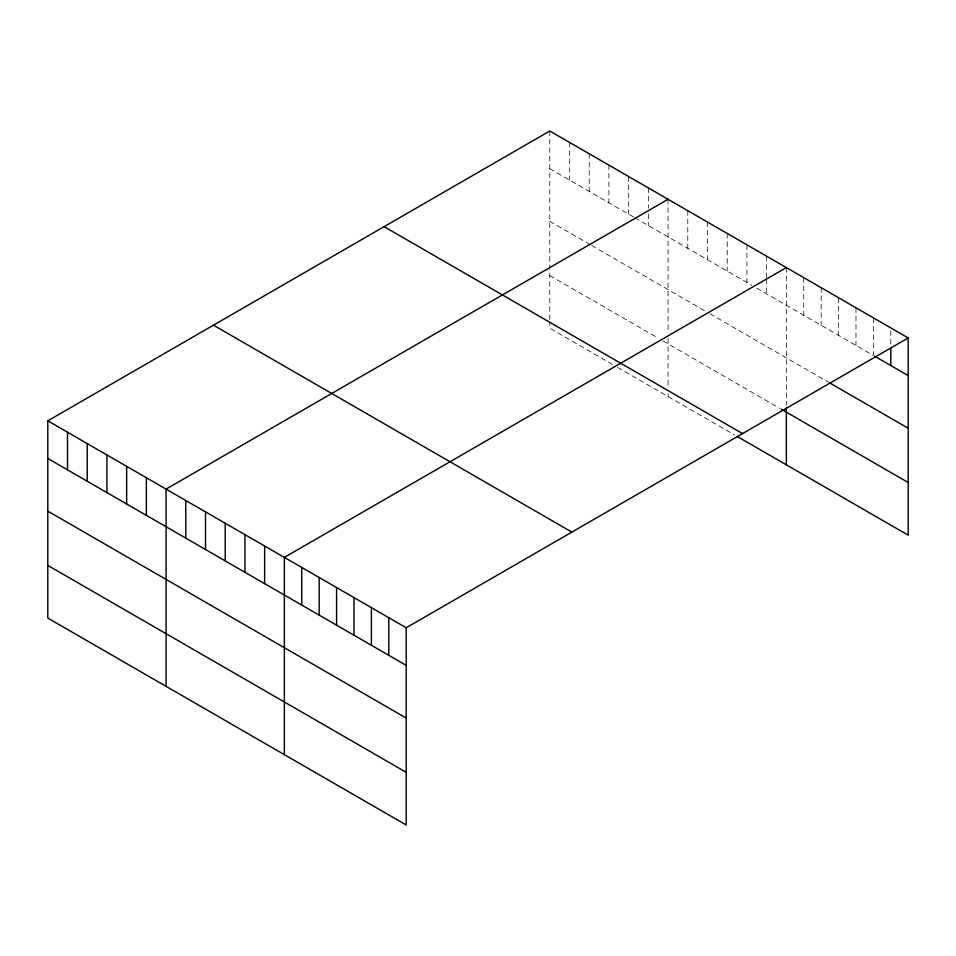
<?xml version="1.0" encoding="UTF-8"?>
<svg xmlns="http://www.w3.org/2000/svg" width="956" height="956" viewBox="0 0 956 956"><rect width="100%" height="100%" fill="white"/><g stroke="black" fill="none" stroke-linecap="round" stroke-linejoin="round"><path stroke-width="0.72" stroke-dasharray="4.78 3.58" d="M549.784 168.65L633.565 217.012M634.796 217.729L751.846 285.294M756.77 288.15L873.378 355.465L873.378 317.834M549.784 221.314L589.219 244.079M591.68 245.501L707.488 312.361M709.95 313.783L828.613 382.292M549.784 275.579L658.206 338.173M663.141 341.017L780.18 408.594M612.629 364.523L549.784 328.243L549.784 322.387M617.552 367.367L734.59 434.944M890.789 330.776L890.789 345.259M855.978 307.784L855.978 345.415M838.567 297.734L838.567 335.365M821.156 287.684L821.156 325.315M803.745 277.634L803.745 315.265M786.346 267.584L786.346 405.189M766.628 256.196L766.628 277.909M766.628 279.355L766.628 293.839M746.911 244.82L746.911 282.45M727.205 233.443L727.205 271.074M707.488 222.055L707.488 259.697M687.782 210.679L687.782 248.309M668.065 199.29L668.065 332.736M668.065 338.293L668.065 387.754M668.065 393.609L668.065 396.525M648.347 187.914L648.347 208.181M648.347 213.965L648.347 225.544M628.642 176.537L628.642 214.168M608.924 165.149L608.924 202.791M589.219 153.773L589.219 191.403M569.501 142.384L569.501 180.027M549.784 131.008L549.784 320.929"/><path stroke-width="1.43" d="M908.2 337.934L406.216 627.757L406.216 824.992L47.8 618.066L47.8 420.831L549.784 131.008L908.2 337.934L908.2 535.169L737.064 436.366M668.065 199.29L166.081 489.114L166.081 686.348M786.346 267.584L284.35 557.396L284.35 754.631M874.62 356.194L908.2 375.577M829.856 383.009L908.2 428.24M781.411 409.299L908.2 482.505M384.133 226.656L742.549 433.582M213.451 325.183L571.867 532.11M47.8 420.831L406.216 627.757M47.8 458.462L406.216 665.388M47.8 511.137L406.216 718.064M47.8 565.402L406.216 772.328M890.789 348.151L890.789 365.527M786.346 407.973L786.346 464.819M388.805 617.707L388.805 655.338M371.394 607.658L371.394 645.288M353.983 597.608L353.983 635.238M336.572 587.558L336.572 625.188M319.173 577.508L319.173 615.138M301.761 567.458L301.761 605.088M264.633 546.019L264.633 583.662M244.927 534.643L244.927 572.274M225.21 523.255L225.21 560.897M205.504 511.878L205.504 549.509M185.787 500.502L185.787 538.132M146.364 477.737L146.364 515.368M126.646 466.349L126.646 503.991M106.941 454.972L106.941 492.603M87.223 443.596L87.223 481.226M67.517 432.208L67.517 469.85"/></g></svg>
